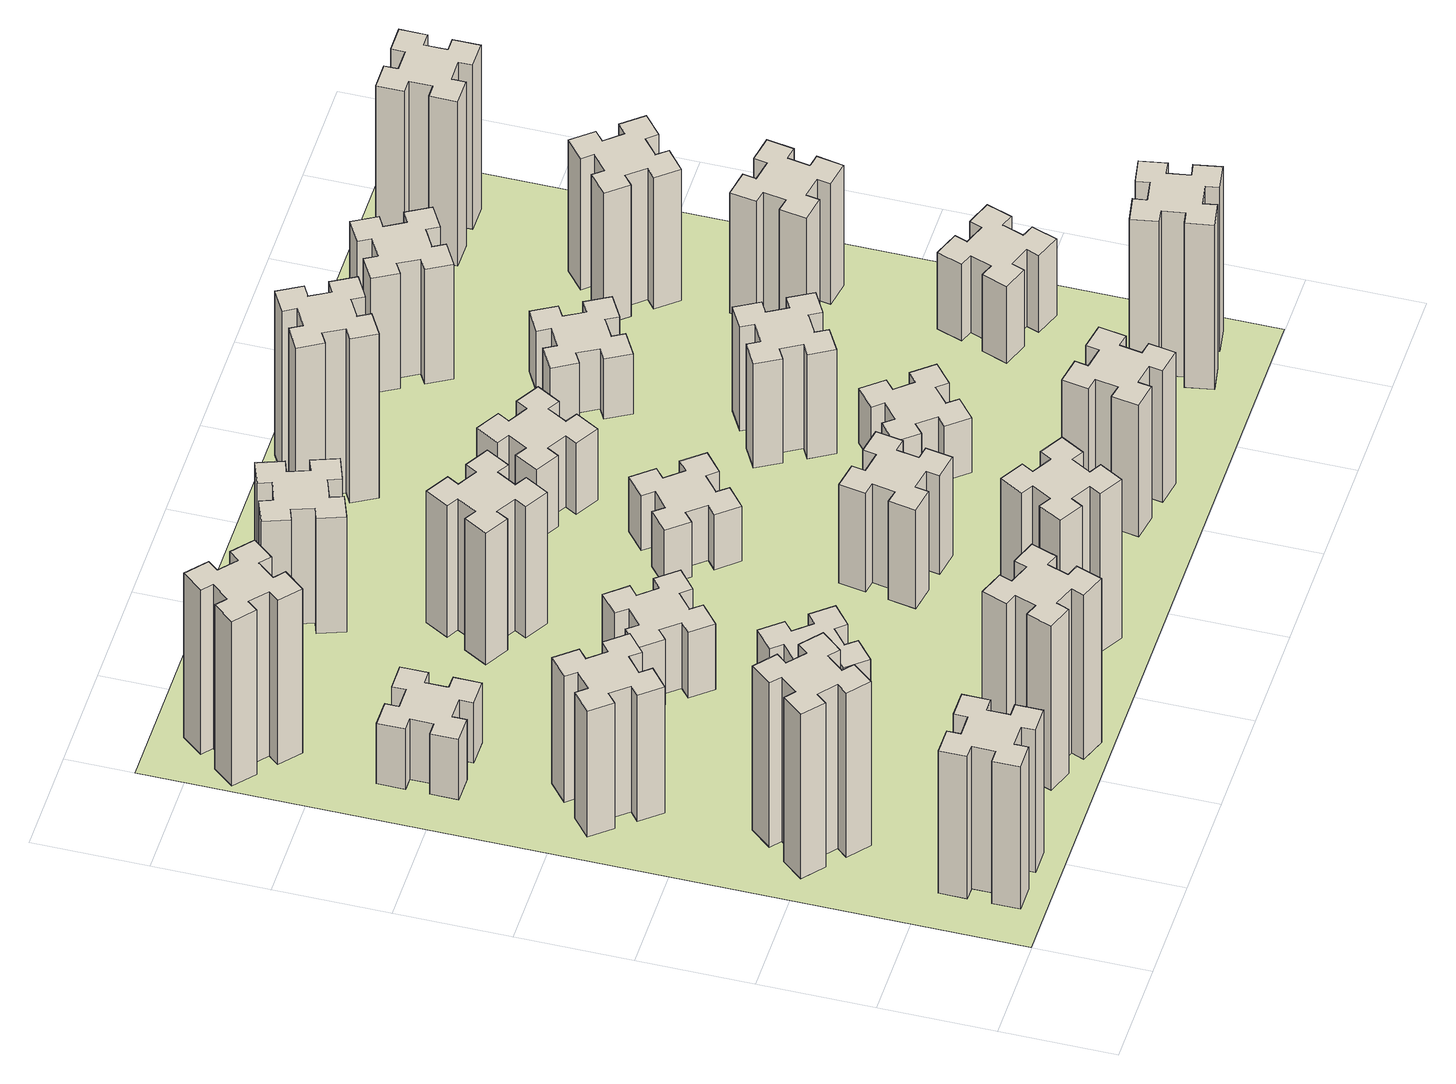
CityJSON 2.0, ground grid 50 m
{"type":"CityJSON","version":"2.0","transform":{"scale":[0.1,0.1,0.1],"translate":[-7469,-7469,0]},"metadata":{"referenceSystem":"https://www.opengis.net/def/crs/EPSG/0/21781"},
"CityObjects":{
"building1":{"type":"Building","attributes":{"class":"1000","function":"1000","usage":"1000","yearOfConstruction":2016,"roofType":"1000","measuredHeight":78,"storeysAboveGround":30,"storeysBelowGround":0},"geometry":[{"type":"Solid","lod":"1","boundaries":[[[[0,1,2,3,4,5,6,7,8,9,10,11,12,13,14,15,16,17,18,19]],[[17,16,20,21]],[[16,15,22,20]],[[15,14,23,22]],[[14,13,24,23]],[[13,12,25,24]],[[12,11,26,25]],[[11,10,27,26]],[[10,9,28,27]],[[9,8,29,28]],[[8,7,30,29]],[[7,6,31,30]],[[6,5,32,31]],[[5,4,33,32]],[[4,3,34,33]],[[3,2,35,34]],[[2,1,36,35]],[[1,0,37,36]],[[0,19,38,37]],[[19,18,39,38]],[[18,17,21,39]],[[24,25,26,27,28,29,30,31,32,33,34,35,36,37,38,39,21,20,22,23]]]]}]},
"building2":{"type":"Building","attributes":{"class":"1000","function":"1000","usage":"1000","yearOfConstruction":2016,"roofType":"1000","measuredHeight":90,"storeysAboveGround":30,"storeysBelowGround":0},"geometry":[{"type":"Solid","lod":"1","boundaries":[[[[40,41,42,43,44,45,46,47,48,49,50,51,52,53,54,55,56,57,58,59]],[[57,56,60,61]],[[56,55,62,60]],[[55,54,63,62]],[[54,53,64,63]],[[53,52,65,64]],[[52,51,66,65]],[[51,50,67,66]],[[50,49,68,67]],[[49,48,69,68]],[[48,47,70,69]],[[47,46,71,70]],[[46,45,72,71]],[[45,44,73,72]],[[44,43,74,73]],[[43,42,75,74]],[[42,41,76,75]],[[41,40,77,76]],[[40,59,78,77]],[[59,58,79,78]],[[58,57,61,79]],[[64,65,66,67,68,69,70,71,72,73,74,75,76,77,78,79,61,60,62,63]]]]}]},
"building3":{"type":"Building","attributes":{"class":"1000","function":"1000","usage":"1000","yearOfConstruction":2016,"roofType":"1000","measuredHeight":69,"storeysAboveGround":30,"storeysBelowGround":0},"geometry":[{"type":"Solid","lod":"1","boundaries":[[[[80,81,82,83,84,85,86,87,88,89,90,91,92,93,94,95,96,97,98,99]],[[97,96,100,101]],[[96,95,102,100]],[[95,94,103,102]],[[94,93,104,103]],[[93,92,105,104]],[[92,91,106,105]],[[91,90,107,106]],[[90,89,108,107]],[[89,88,109,108]],[[88,87,110,109]],[[87,86,111,110]],[[86,85,112,111]],[[85,84,113,112]],[[84,83,114,113]],[[83,82,115,114]],[[82,81,116,115]],[[81,80,117,116]],[[80,99,118,117]],[[99,98,119,118]],[[98,97,101,119]],[[104,105,106,107,108,109,110,111,112,113,114,115,116,117,118,119,101,100,102,103]]]]}]},
"building4":{"type":"Building","attributes":{"class":"1000","function":"1000","usage":"1000","yearOfConstruction":2016,"roofType":"1000","measuredHeight":33,"storeysAboveGround":30,"storeysBelowGround":0},"geometry":[{"type":"Solid","lod":"1","boundaries":[[[[120,121,122,123,124,125,126,127,128,129,130,131,132,133,134,135,136,137,138,139]],[[137,136,140,141]],[[136,135,142,140]],[[135,134,143,142]],[[134,133,144,143]],[[133,132,145,144]],[[132,131,146,145]],[[131,130,147,146]],[[130,129,148,147]],[[129,128,149,148]],[[128,127,150,149]],[[127,126,151,150]],[[126,125,152,151]],[[125,124,153,152]],[[124,123,154,153]],[[123,122,155,154]],[[122,121,156,155]],[[121,120,157,156]],[[120,139,158,157]],[[139,138,159,158]],[[138,137,141,159]],[[144,145,146,147,148,149,150,151,152,153,154,155,156,157,158,159,141,140,142,143]]]]}]},
"building5":{"type":"Building","attributes":{"class":"1000","function":"1000","usage":"1000","yearOfConstruction":2016,"roofType":"1000","measuredHeight":90,"storeysAboveGround":30,"storeysBelowGround":0},"geometry":[{"type":"Solid","lod":"1","boundaries":[[[[160,161,162,163,164,165,166,167,168,169,170,171,172,173,174,175,176,177,178,179]],[[177,176,180,181]],[[176,175,182,180]],[[175,174,183,182]],[[174,173,184,183]],[[173,172,185,184]],[[172,171,186,185]],[[171,170,187,186]],[[170,169,188,187]],[[169,168,189,188]],[[168,167,190,189]],[[167,166,191,190]],[[166,165,192,191]],[[165,164,193,192]],[[164,163,194,193]],[[163,162,195,194]],[[162,161,196,195]],[[161,160,197,196]],[[160,179,198,197]],[[179,178,199,198]],[[178,177,181,199]],[[184,185,186,187,188,189,190,191,192,193,194,195,196,197,198,199,181,180,182,183]]]]}]},
"building6":{"type":"Building","attributes":{"class":"1000","function":"1000","usage":"1000","yearOfConstruction":2016,"roofType":"1000","measuredHeight":90,"storeysAboveGround":30,"storeysBelowGround":0},"geometry":[{"type":"Solid","lod":"1","boundaries":[[[[200,201,202,203,204,205,206,207,208,209,210,211,212,213,214,215,216,217,218,219]],[[217,216,220,221]],[[216,215,222,220]],[[215,214,223,222]],[[214,213,224,223]],[[213,212,225,224]],[[212,211,226,225]],[[211,210,227,226]],[[210,209,228,227]],[[209,208,229,228]],[[208,207,230,229]],[[207,206,231,230]],[[206,205,232,231]],[[205,204,233,232]],[[204,203,234,233]],[[203,202,235,234]],[[202,201,236,235]],[[201,200,237,236]],[[200,219,238,237]],[[219,218,239,238]],[[218,217,221,239]],[[224,225,226,227,228,229,230,231,232,233,234,235,236,237,238,239,221,220,222,223]]]]}]},
"building7":{"type":"Building","attributes":{"class":"1000","function":"1000","usage":"1000","yearOfConstruction":2016,"roofType":"1000","measuredHeight":33,"storeysAboveGround":30,"storeysBelowGround":0},"geometry":[{"type":"Solid","lod":"1","boundaries":[[[[240,241,242,243,244,245,246,247,248,249,250,251,252,253,254,255,256,257,258,259]],[[257,256,260,261]],[[256,255,262,260]],[[255,254,263,262]],[[254,253,264,263]],[[253,252,265,264]],[[252,251,266,265]],[[251,250,267,266]],[[250,249,268,267]],[[249,248,269,268]],[[248,247,270,269]],[[247,246,271,270]],[[246,245,272,271]],[[245,244,273,272]],[[244,243,274,273]],[[243,242,275,274]],[[242,241,276,275]],[[241,240,277,276]],[[240,259,278,277]],[[259,258,279,278]],[[258,257,261,279]],[[264,265,266,267,268,269,270,271,272,273,274,275,276,277,278,279,261,260,262,263]]]]}]},
"building8":{"type":"Building","attributes":{"class":"1000","function":"1000","usage":"1000","yearOfConstruction":2016,"roofType":"1000","measuredHeight":36,"storeysAboveGround":30,"storeysBelowGround":0},"geometry":[{"type":"Solid","lod":"1","boundaries":[[[[280,281,282,283,284,285,286,287,288,289,290,291,292,293,294,295,296,297,298,299]],[[297,296,300,301]],[[296,295,302,300]],[[295,294,303,302]],[[294,293,304,303]],[[293,292,305,304]],[[292,291,306,305]],[[291,290,307,306]],[[290,289,308,307]],[[289,288,309,308]],[[288,287,310,309]],[[287,286,311,310]],[[286,285,312,311]],[[285,284,313,312]],[[284,283,314,313]],[[283,282,315,314]],[[282,281,316,315]],[[281,280,317,316]],[[280,299,318,317]],[[299,298,319,318]],[[298,297,301,319]],[[304,305,306,307,308,309,310,311,312,313,314,315,316,317,318,319,301,300,302,303]]]]}]},
"building9":{"type":"Building","attributes":{"class":"1000","function":"1000","usage":"1000","yearOfConstruction":2016,"roofType":"1000","measuredHeight":87,"storeysAboveGround":30,"storeysBelowGround":0},"geometry":[{"type":"Solid","lod":"1","boundaries":[[[[320,321,322,323,324,325,326,327,328,329,330,331,332,333,334,335,336,337,338,339]],[[337,336,340,341]],[[336,335,342,340]],[[335,334,343,342]],[[334,333,344,343]],[[333,332,345,344]],[[332,331,346,345]],[[331,330,347,346]],[[330,329,348,347]],[[329,328,349,348]],[[328,327,350,349]],[[327,326,351,350]],[[326,325,352,351]],[[325,324,353,352]],[[324,323,354,353]],[[323,322,355,354]],[[322,321,356,355]],[[321,320,357,356]],[[320,339,358,357]],[[339,338,359,358]],[[338,337,341,359]],[[344,345,346,347,348,349,350,351,352,353,354,355,356,357,358,359,341,340,342,343]]]]}]},
"building10":{"type":"Building","attributes":{"class":"1000","function":"1000","usage":"1000","yearOfConstruction":2016,"roofType":"1000","measuredHeight":72,"storeysAboveGround":30,"storeysBelowGround":0},"geometry":[{"type":"Solid","lod":"1","boundaries":[[[[360,361,362,363,364,365,366,367,368,369,370,371,372,373,374,375,376,377,378,379]],[[377,376,380,381]],[[376,375,382,380]],[[375,374,383,382]],[[374,373,384,383]],[[373,372,385,384]],[[372,371,386,385]],[[371,370,387,386]],[[370,369,388,387]],[[369,368,389,388]],[[368,367,390,389]],[[367,366,391,390]],[[366,365,392,391]],[[365,364,393,392]],[[364,363,394,393]],[[363,362,395,394]],[[362,361,396,395]],[[361,360,397,396]],[[360,379,398,397]],[[379,378,399,398]],[[378,377,381,399]],[[384,385,386,387,388,389,390,391,392,393,394,395,396,397,398,399,381,380,382,383]]]]}]},
"building11":{"type":"Building","attributes":{"class":"1000","function":"1000","usage":"1000","yearOfConstruction":2016,"roofType":"1000","measuredHeight":63,"storeysAboveGround":30,"storeysBelowGround":0},"geometry":[{"type":"Solid","lod":"1","boundaries":[[[[400,401,402,403,404,405,406,407,408,409,410,411,412,413,414,415,416,417,418,419]],[[417,416,420,421]],[[416,415,422,420]],[[415,414,423,422]],[[414,413,424,423]],[[413,412,425,424]],[[412,411,426,425]],[[411,410,427,426]],[[410,409,428,427]],[[409,408,429,428]],[[408,407,430,429]],[[407,406,431,430]],[[406,405,432,431]],[[405,404,433,432]],[[404,403,434,433]],[[403,402,435,434]],[[402,401,436,435]],[[401,400,437,436]],[[400,419,438,437]],[[419,418,439,438]],[[418,417,421,439]],[[424,425,426,427,428,429,430,431,432,433,434,435,436,437,438,439,421,420,422,423]]]]}]},
"building12":{"type":"Building","attributes":{"class":"1000","function":"1000","usage":"1000","yearOfConstruction":2016,"roofType":"1000","measuredHeight":54,"storeysAboveGround":30,"storeysBelowGround":0},"geometry":[{"type":"Solid","lod":"1","boundaries":[[[[440,441,442,443,444,445,446,447,448,449,450,451,452,453,454,455,456,457,458,459]],[[457,456,460,461]],[[456,455,462,460]],[[455,454,463,462]],[[454,453,464,463]],[[453,452,465,464]],[[452,451,466,465]],[[451,450,467,466]],[[450,449,468,467]],[[449,448,469,468]],[[448,447,470,469]],[[447,446,471,470]],[[446,445,472,471]],[[445,444,473,472]],[[444,443,474,473]],[[443,442,475,474]],[[442,441,476,475]],[[441,440,477,476]],[[440,459,478,477]],[[459,458,479,478]],[[458,457,461,479]],[[464,465,466,467,468,469,470,471,472,473,474,475,476,477,478,479,461,460,462,463]]]]}]},
"building13":{"type":"Building","attributes":{"class":"1000","function":"1000","usage":"1000","yearOfConstruction":2016,"roofType":"1000","measuredHeight":30,"storeysAboveGround":30,"storeysBelowGround":0},"geometry":[{"type":"Solid","lod":"1","boundaries":[[[[480,481,482,483,484,485,486,487,488,489,490,491,492,493,494,495,496,497,498,499]],[[497,496,500,501]],[[496,495,502,500]],[[495,494,503,502]],[[494,493,504,503]],[[493,492,505,504]],[[492,491,506,505]],[[491,490,507,506]],[[490,489,508,507]],[[489,488,509,508]],[[488,487,510,509]],[[487,486,511,510]],[[486,485,512,511]],[[485,484,513,512]],[[484,483,514,513]],[[483,482,515,514]],[[482,481,516,515]],[[481,480,517,516]],[[480,499,518,517]],[[499,498,519,518]],[[498,497,501,519]],[[504,505,506,507,508,509,510,511,512,513,514,515,516,517,518,519,501,500,502,503]]]]}]},
"building14":{"type":"Building","attributes":{"class":"1000","function":"1000","usage":"1000","yearOfConstruction":2016,"roofType":"1000","measuredHeight":72,"storeysAboveGround":30,"storeysBelowGround":0},"geometry":[{"type":"Solid","lod":"1","boundaries":[[[[520,521,522,523,524,525,526,527,528,529,530,531,532,533,534,535,536,537,538,539]],[[537,536,540,541]],[[536,535,542,540]],[[535,534,543,542]],[[534,533,544,543]],[[533,532,545,544]],[[532,531,546,545]],[[531,530,547,546]],[[530,529,548,547]],[[529,528,549,548]],[[528,527,550,549]],[[527,526,551,550]],[[526,525,552,551]],[[525,524,553,552]],[[524,523,554,553]],[[523,522,555,554]],[[522,521,556,555]],[[521,520,557,556]],[[520,539,558,557]],[[539,538,559,558]],[[538,537,541,559]],[[544,545,546,547,548,549,550,551,552,553,554,555,556,557,558,559,541,540,542,543]]]]}]},
"building15":{"type":"Building","attributes":{"class":"1000","function":"1000","usage":"1000","yearOfConstruction":2016,"roofType":"1000","measuredHeight":39,"storeysAboveGround":30,"storeysBelowGround":0},"geometry":[{"type":"Solid","lod":"1","boundaries":[[[[560,561,562,563,564,565,566,567,568,569,570,571,572,573,574,575,576,577,578,579]],[[577,576,580,581]],[[576,575,582,580]],[[575,574,583,582]],[[574,573,584,583]],[[573,572,585,584]],[[572,571,586,585]],[[571,570,587,586]],[[570,569,588,587]],[[569,568,589,588]],[[568,567,590,589]],[[567,566,591,590]],[[566,565,592,591]],[[565,564,593,592]],[[564,563,594,593]],[[563,562,595,594]],[[562,561,596,595]],[[561,560,597,596]],[[560,579,598,597]],[[579,578,599,598]],[[578,577,581,599]],[[584,585,586,587,588,589,590,591,592,593,594,595,596,597,598,599,581,580,582,583]]]]}]},
"building16":{"type":"Building","attributes":{"class":"1000","function":"1000","usage":"1000","yearOfConstruction":2016,"roofType":"1000","measuredHeight":90,"storeysAboveGround":30,"storeysBelowGround":0},"geometry":[{"type":"Solid","lod":"1","boundaries":[[[[600,601,602,603,604,605,606,607,608,609,610,611,612,613,614,615,616,617,618,619]],[[617,616,620,621]],[[616,615,622,620]],[[615,614,623,622]],[[614,613,624,623]],[[613,612,625,624]],[[612,611,626,625]],[[611,610,627,626]],[[610,609,628,627]],[[609,608,629,628]],[[608,607,630,629]],[[607,606,631,630]],[[606,605,632,631]],[[605,604,633,632]],[[604,603,634,633]],[[603,602,635,634]],[[602,601,636,635]],[[601,600,637,636]],[[600,619,638,637]],[[619,618,639,638]],[[618,617,621,639]],[[624,625,626,627,628,629,630,631,632,633,634,635,636,637,638,639,621,620,622,623]]]]}]},
"building17":{"type":"Building","attributes":{"class":"1000","function":"1000","usage":"1000","yearOfConstruction":2016,"roofType":"1000","measuredHeight":30,"storeysAboveGround":30,"storeysBelowGround":0},"geometry":[{"type":"Solid","lod":"1","boundaries":[[[[640,641,642,643,644,645,646,647,648,649,650,651,652,653,654,655,656,657,658,659]],[[657,656,660,661]],[[656,655,662,660]],[[655,654,663,662]],[[654,653,664,663]],[[653,652,665,664]],[[652,651,666,665]],[[651,650,667,666]],[[650,649,668,667]],[[649,648,669,668]],[[648,647,670,669]],[[647,646,671,670]],[[646,645,672,671]],[[645,644,673,672]],[[644,643,674,673]],[[643,642,675,674]],[[642,641,676,675]],[[641,640,677,676]],[[640,659,678,677]],[[659,658,679,678]],[[658,657,661,679]],[[664,665,666,667,668,669,670,671,672,673,674,675,676,677,678,679,661,660,662,663]]]]}]},
"building18":{"type":"Building","attributes":{"class":"1000","function":"1000","usage":"1000","yearOfConstruction":2016,"roofType":"1000","measuredHeight":57,"storeysAboveGround":30,"storeysBelowGround":0},"geometry":[{"type":"Solid","lod":"1","boundaries":[[[[680,681,682,683,684,685,686,687,688,689,690,691,692,693,694,695,696,697,698,699]],[[697,696,700,701]],[[696,695,702,700]],[[695,694,703,702]],[[694,693,704,703]],[[693,692,705,704]],[[692,691,706,705]],[[691,690,707,706]],[[690,689,708,707]],[[689,688,709,708]],[[688,687,710,709]],[[687,686,711,710]],[[686,685,712,711]],[[685,684,713,712]],[[684,683,714,713]],[[683,682,715,714]],[[682,681,716,715]],[[681,680,717,716]],[[680,699,718,717]],[[699,698,719,718]],[[698,697,701,719]],[[704,705,706,707,708,709,710,711,712,713,714,715,716,717,718,719,701,700,702,703]]]]}]},
"building19":{"type":"Building","attributes":{"class":"1000","function":"1000","usage":"1000","yearOfConstruction":2016,"roofType":"1000","measuredHeight":33,"storeysAboveGround":30,"storeysBelowGround":0},"geometry":[{"type":"Solid","lod":"1","boundaries":[[[[720,721,722,723,724,725,726,727,728,729,730,731,732,733,734,735,736,737,738,739]],[[737,736,740,741]],[[736,735,742,740]],[[735,734,743,742]],[[734,733,744,743]],[[733,732,745,744]],[[732,731,746,745]],[[731,730,747,746]],[[730,729,748,747]],[[729,728,749,748]],[[728,727,750,749]],[[727,726,751,750]],[[726,725,752,751]],[[725,724,753,752]],[[724,723,754,753]],[[723,722,755,754]],[[722,721,756,755]],[[721,720,757,756]],[[720,739,758,757]],[[739,738,759,758]],[[738,737,741,759]],[[744,745,746,747,748,749,750,751,752,753,754,755,756,757,758,759,741,740,742,743]]]]}]},
"building20":{"type":"Building","attributes":{"class":"1000","function":"1000","usage":"1000","yearOfConstruction":2016,"roofType":"1000","measuredHeight":90,"storeysAboveGround":30,"storeysBelowGround":0},"geometry":[{"type":"Solid","lod":"1","boundaries":[[[[760,761,762,763,764,765,766,767,768,769,770,771,772,773,774,775,776,777,778,779]],[[777,776,780,781]],[[776,775,782,780]],[[775,774,783,782]],[[774,773,784,783]],[[773,772,785,784]],[[772,771,786,785]],[[771,770,787,786]],[[770,769,788,787]],[[769,768,789,788]],[[768,767,790,789]],[[767,766,791,790]],[[766,765,792,791]],[[765,764,793,792]],[[764,763,794,793]],[[763,762,795,794]],[[762,761,796,795]],[[761,760,797,796]],[[760,779,798,797]],[[779,778,799,798]],[[778,777,781,799]],[[784,785,786,787,788,789,790,791,792,793,794,795,796,797,798,799,781,780,782,783]]]]}]},
"building21":{"type":"Building","attributes":{"class":"1000","function":"1000","usage":"1000","yearOfConstruction":2016,"roofType":"1000","measuredHeight":63,"storeysAboveGround":30,"storeysBelowGround":0},"geometry":[{"type":"Solid","lod":"1","boundaries":[[[[800,801,802,803,804,805,806,807,808,809,810,811,812,813,814,815,816,817,818,819]],[[817,816,820,821]],[[816,815,822,820]],[[815,814,823,822]],[[814,813,824,823]],[[813,812,825,824]],[[812,811,826,825]],[[811,810,827,826]],[[810,809,828,827]],[[809,808,829,828]],[[808,807,830,829]],[[807,806,831,830]],[[806,805,832,831]],[[805,804,833,832]],[[804,803,834,833]],[[803,802,835,834]],[[802,801,836,835]],[[801,800,837,836]],[[800,819,838,837]],[[819,818,839,838]],[[818,817,821,839]],[[824,825,826,827,828,829,830,831,832,833,834,835,836,837,838,839,821,820,822,823]]]]}]},
"building22":{"type":"Building","attributes":{"class":"1000","function":"1000","usage":"1000","yearOfConstruction":2016,"roofType":"1000","measuredHeight":42,"storeysAboveGround":30,"storeysBelowGround":0},"geometry":[{"type":"Solid","lod":"1","boundaries":[[[[840,841,842,843,844,845,846,847,848,849,850,851,852,853,854,855,856,857,858,859]],[[857,856,860,861]],[[856,855,862,860]],[[855,854,863,862]],[[854,853,864,863]],[[853,852,865,864]],[[852,851,866,865]],[[851,850,867,866]],[[850,849,868,867]],[[849,848,869,868]],[[848,847,870,869]],[[847,846,871,870]],[[846,845,872,871]],[[845,844,873,872]],[[844,843,874,873]],[[843,842,875,874]],[[842,841,876,875]],[[841,840,877,876]],[[840,859,878,877]],[[859,858,879,878]],[[858,857,861,879]],[[864,865,866,867,868,869,870,871,872,873,874,875,876,877,878,879,861,860,862,863]]]]}]},
"building23":{"type":"Building","attributes":{"class":"1000","function":"1000","usage":"1000","yearOfConstruction":2016,"roofType":"1000","measuredHeight":66,"storeysAboveGround":30,"storeysBelowGround":0},"geometry":[{"type":"Solid","lod":"1","boundaries":[[[[880,881,882,883,884,885,886,887,888,889,890,891,892,893,894,895,896,897,898,899]],[[897,896,900,901]],[[896,895,902,900]],[[895,894,903,902]],[[894,893,904,903]],[[893,892,905,904]],[[892,891,906,905]],[[891,890,907,906]],[[890,889,908,907]],[[889,888,909,908]],[[888,887,910,909]],[[887,886,911,910]],[[886,885,912,911]],[[885,884,913,912]],[[884,883,914,913]],[[883,882,915,914]],[[882,881,916,915]],[[881,880,917,916]],[[880,899,918,917]],[[899,898,919,918]],[[898,897,901,919]],[[904,905,906,907,908,909,910,911,912,913,914,915,916,917,918,919,901,900,902,903]]]]}]},
"building24":{"type":"Building","attributes":{"class":"1000","function":"1000","usage":"1000","yearOfConstruction":2016,"roofType":"1000","measuredHeight":72,"storeysAboveGround":30,"storeysBelowGround":0},"geometry":[{"type":"Solid","lod":"1","boundaries":[[[[920,921,922,923,924,925,926,927,928,929,930,931,932,933,934,935,936,937,938,939]],[[937,936,940,941]],[[936,935,942,940]],[[935,934,943,942]],[[934,933,944,943]],[[933,932,945,944]],[[932,931,946,945]],[[931,930,947,946]],[[930,929,948,947]],[[929,928,949,948]],[[928,927,950,949]],[[927,926,951,950]],[[926,925,952,951]],[[925,924,953,952]],[[924,923,954,953]],[[923,922,955,954]],[[922,921,956,955]],[[921,920,957,956]],[[920,939,958,957]],[[939,938,959,958]],[[938,937,941,959]],[[944,945,946,947,948,949,950,951,952,953,954,955,956,957,958,959,941,940,942,943]]]]}]},
"building25":{"type":"Building","attributes":{"class":"1000","function":"1000","usage":"1000","yearOfConstruction":2016,"roofType":"1000","measuredHeight":90,"storeysAboveGround":30,"storeysBelowGround":0},"geometry":[{"type":"Solid","lod":"1","boundaries":[[[[960,961,962,963,964,965,966,967,968,969,970,971,972,973,974,975,976,977,978,979]],[[977,976,980,981]],[[976,975,982,980]],[[975,974,983,982]],[[974,973,984,983]],[[973,972,985,984]],[[972,971,986,985]],[[971,970,987,986]],[[970,969,988,987]],[[969,968,989,988]],[[968,967,990,989]],[[967,966,991,990]],[[966,965,992,991]],[[965,964,993,992]],[[964,963,994,993]],[[963,962,995,994]],[[962,961,996,995]],[[961,960,997,996]],[[960,979,998,997]],[[979,978,999,998]],[[978,977,981,999]],[[984,985,986,987,988,989,990,991,992,993,994,995,996,997,998,999,981,980,982,983]]]]}]},
"landuse1":{"type":"LandUse","attributes":{"name":"plot1","function":"1010"},"geometry":[{"type":"MultiSurface","lod":"1","boundaries":[[[1000,1001,1002,1003]]]}]}
},
"vertices":[
[265,325,0],[265,225,0],[205,225,0],[205,105,0],[325,105,0],[325,165,0],[425,165,0],[425,105,0],[545,105,0],[545,225,0],[485,225,0],[485,325,0],[545,325,0],[545,445,0],[425,445,0],[425,385,0],[325,385,0],[325,445,0],[205,445,0],[205,325,0],[325,385,780],[325,445,780],[425,385,780],[425,445,780],[545,445,780],[545,325,780],[485,325,780],[485,225,780],[545,225,780],[545,105,780],[425,105,780],[425,165,780],[325,165,780],[325,105,780],[205,105,780],[205,225,780],[265,225,780],[265,325,780],[205,325,780],[205,445,780],
[484,1067,0],[408,1132,0],[446,1178,0],[354,1255,0],[277,1163,0],[323,1124,0],[259,1048,0],[213,1086,0],[136,994,0],[228,917,0],[266,963,0],[343,899,0],[304,853,0],[396,776,0],[473,868,0],[427,906,0],[492,983,0],[538,944,0],[615,1036,0],[523,1113,0],[492,983,900],[538,944,900],[427,906,900],[473,868,900],[396,776,900],[304,853,900],[343,899,900],[266,963,900],[228,917,900],[136,994,900],[213,1086,900],[259,1048,900],[323,1124,900],[277,1163,900],[354,1255,900],[446,1178,900],[408,1132,900],[484,1067,900],[523,1113,900],[615,1036,900],
[492,1888,0],[427,1964,0],[473,2003,0],[396,2095,0],[304,2018,0],[343,1972,0],[266,1907,0],[228,1953,0],[136,1876,0],[213,1784,0],[259,1823,0],[323,1746,0],[277,1708,0],[354,1616,0],[446,1693,0],[408,1739,0],[484,1803,0],[523,1757,0],[615,1834,0],[538,1926,0],[484,1803,690],[523,1757,690],[408,1739,690],[446,1693,690],[354,1616,690],[277,1708,690],[323,1746,690],[259,1823,690],[213,1784,690],[136,1876,690],[228,1953,690],[266,1907,690],[343,1972,690],[304,2018,690],[396,2095,690],[473,2003,690],[427,1964,690],[492,1888,690],[538,1926,690],[615,1834,690],
[485,2545,0],[485,2645,0],[545,2645,0],[545,2765,0],[425,2765,0],[425,2705,0],[325,2705,0],[325,2765,0],[205,2765,0],[205,2645,0],[265,2645,0],[265,2545,0],[205,2545,0],[205,2425,0],[325,2425,0],[325,2485,0],[425,2485,0],[425,2425,0],[545,2425,0],[545,2545,0],[425,2485,330],[425,2425,330],[325,2485,330],[325,2425,330],[205,2425,330],[205,2545,330],[265,2545,330],[265,2645,330],[205,2645,330],[205,2765,330],[325,2765,330],[325,2705,330],[425,2705,330],[425,2765,330],[545,2765,330],[545,2645,330],[485,2645,330],[485,2545,330],[545,2545,330],[545,2425,330],
[1029,360,0],[995,266,0],[939,287,0],[897,174,0],[1010,133,0],[1031,189,0],[1125,155,0],[1104,99,0],[1217,57,0],[1258,170,0],[1202,191,0],[1236,285,0],[1292,264,0],[1333,377,0],[1220,418,0],[1200,362,0],[1106,396,0],[1127,452,0],[1014,493,0],[973,380,0],[1106,396,900],[1127,452,900],[1200,362,900],[1220,418,900],[1333,377,900],[1292,264,900],[1236,285,900],[1202,191,900],[1258,170,900],[1217,57,900],[1104,99,900],[1125,155,900],[1031,189,900],[1010,133,900],[897,174,900],[939,287,900],[995,266,900],[1029,360,900],[973,380,900],[1014,493,900],
[384,3387,0],[308,3452,0],[346,3498,0],[254,3575,0],[177,3483,0],[223,3444,0],[159,3368,0],[113,3406,0],[36,3314,0],[128,3237,0],[166,3283,0],[243,3219,0],[204,3173,0],[296,3096,0],[373,3188,0],[327,3226,0],[392,3303,0],[438,3264,0],[515,3356,0],[423,3433,0],[392,3303,900],[438,3264,900],[327,3226,900],[373,3188,900],[296,3096,900],[204,3173,900],[243,3219,900],[166,3283,900],[128,3237,900],[36,3314,900],[113,3406,900],[159,3368,900],[223,3444,900],[177,3483,900],[254,3575,900],[346,3498,900],[308,3452,900],[384,3387,900],[423,3433,900],[515,3356,900],
[1083,1332,0],[1006,1267,0],[968,1313,0],[876,1236,0],[953,1144,0],[999,1183,0],[1063,1106,0],[1017,1068,0],[1094,976,0],[1186,1053,0],[1148,1099,0],[1224,1163,0],[1263,1117,0],[1355,1194,0],[1278,1286,0],[1232,1248,0],[1167,1324,0],[1213,1363,0],[1136,1455,0],[1044,1378,0],[1167,1324,330],[1213,1363,330],[1232,1248,330],[1278,1286,330],[1355,1194,330],[1263,1117,330],[1224,1163,330],[1148,1099,330],[1186,1053,330],[1094,976,330],[1017,1068,330],[1063,1106,330],[999,1183,330],[953,1144,330],[876,1236,330],[968,1313,330],[1006,1267,330],[1083,1332,330],[1044,1378,330],[1136,1455,330],
[1083,1972,0],[1006,1907,0],[968,1953,0],[876,1876,0],[953,1784,0],[999,1823,0],[1063,1746,0],[1017,1708,0],[1094,1616,0],[1186,1693,0],[1148,1739,0],[1224,1803,0],[1263,1757,0],[1355,1834,0],[1278,1926,0],[1232,1888,0],[1167,1964,0],[1213,2003,0],[1136,2095,0],[1044,2018,0],[1167,1964,360],[1213,2003,360],[1232,1888,360],[1278,1926,360],[1355,1834,360],[1263,1757,360],[1224,1803,360],[1148,1739,360],[1186,1693,360],[1094,1616,360],[1017,1708,360],[1063,1746,360],[999,1823,360],[953,1784,360],[876,1876,360],[968,1953,360],[1006,1907,360],[1083,1972,360],[1044,2018,360],[1136,2095,360],
[1657,305,0],[1744,255,0],[1714,203,0],[1818,143,0],[1878,247,0],[1826,277,0],[1876,364,0],[1928,334,0],[1988,438,0],[1884,498,0],[1854,446,0],[1767,496,0],[1797,548,0],[1693,608,0],[1633,504,0],[1685,474,0],[1635,387,0],[1583,417,0],[1523,313,0],[1627,253,0],[1635,387,870],[1583,417,870],[1685,474,870],[1633,504,870],[1693,608,870],[1797,548,870],[1767,496,870],[1854,446,870],[1884,498,870],[1988,438,870],[1928,334,870],[1876,364,870],[1826,277,870],[1878,247,870],[1818,143,870],[1714,203,870],[1744,255,870],[1657,305,870],[1627,253,870],[1523,313,870],
[1314,2666,0],[1227,2716,0],[1257,2768,0],[1153,2828,0],[1093,2724,0],[1145,2694,0],[1095,2607,0],[1043,2637,0],[983,2533,0],[1087,2473,0],[1117,2525,0],[1204,2475,0],[1174,2423,0],[1278,2363,0],[1338,2467,0],[1286,2497,0],[1336,2584,0],[1388,2554,0],[1448,2658,0],[1344,2718,0],[1336,2584,720],[1388,2554,720],[1286,2497,720],[1338,2467,720],[1278,2363,720],[1174,2423,720],[1204,2475,720],[1117,2525,720],[1087,2473,720],[983,2533,720],[1043,2637,720],[1095,2607,720],[1145,2694,720],[1093,2724,720],[1153,2828,720],[1257,2768,720],[1227,2716,720],[1314,2666,720],[1344,2718,720],[1448,2658,720],
[1125,3456,0],[1031,3422,0],[1010,3478,0],[897,3437,0],[939,3324,0],[995,3345,0],[1029,3251,0],[973,3230,0],[1014,3117,0],[1127,3159,0],[1106,3215,0],[1200,3249,0],[1220,3193,0],[1333,3234,0],[1292,3347,0],[1236,3326,0],[1202,3420,0],[1258,3440,0],[1217,3553,0],[1104,3512,0],[1202,3420,630],[1258,3440,630],[1236,3326,630],[1292,3347,630],[1333,3234,630],[1220,3193,630],[1200,3249,630],[1106,3215,630],[1127,3159,630],[1014,3117,630],[973,3230,630],[1029,3251,630],[995,3345,630],[939,3324,630],[897,3437,630],[1010,3478,630],[1031,3422,630],[1125,3456,630],[1104,3512,630],[1217,3553,630],
[2055,1047,0],[2072,1145,0],[2131,1135,0],[2152,1253,0],[2034,1274,0],[2024,1215,0],[1925,1232,0],[1936,1291,0],[1817,1312,0],[1797,1194,0],[1856,1184,0],[1838,1085,0],[1779,1096,0],[1758,977,0],[1877,957,0],[1887,1016,0],[1985,998,0],[1975,939,0],[2093,918,0],[2114,1037,0],[1985,998,540],[1975,939,540],[1887,1016,540],[1877,957,540],[1758,977,540],[1779,1096,540],[1838,1085,540],[1856,1184,540],[1797,1194,540],[1817,1312,540],[1936,1291,540],[1925,1232,540],[2024,1215,540],[2034,1274,540],[2152,1253,540],[2131,1135,540],[2072,1145,540],[2055,1047,540],[2114,1037,540],[2093,918,540],
[1972,1988,0],[1907,2064,0],[1953,2103,0],[1876,2195,0],[1784,2118,0],[1823,2072,0],[1746,2007,0],[1708,2053,0],[1616,1976,0],[1693,1884,0],[1739,1923,0],[1803,1846,0],[1757,1808,0],[1834,1716,0],[1926,1793,0],[1888,1839,0],[1964,1903,0],[2003,1857,0],[2095,1934,0],[2018,2026,0],[1964,1903,300],[2003,1857,300],[1888,1839,300],[1926,1793,300],[1834,1716,300],[1757,1808,300],[1803,1846,300],[1739,1923,300],[1693,1884,300],[1616,1976,300],[1708,2053,300],[1746,2007,300],[1823,2072,300],[1784,2118,300],[1876,2195,300],[1953,2103,300],[1907,2064,300],[1972,1988,300],[2018,2026,300],[2095,1934,300],
[2496,444,0],[2478,345,0],[2419,356,0],[2398,237,0],[2517,217,0],[2527,276,0],[2625,258,0],[2615,199,0],[2733,178,0],[2754,297,0],[2695,307,0],[2712,405,0],[2771,395,0],[2792,513,0],[2674,534,0],[2664,475,0],[2565,492,0],[2576,551,0],[2457,572,0],[2437,454,0],[2565,492,720],[2576,551,720],[2664,475,720],[2674,534,720],[2792,513,720],[2771,395,720],[2712,405,720],[2695,307,720],[2754,297,720],[2733,178,720],[2615,199,720],[2625,258,720],[2527,276,720],[2517,217,720],[2398,237,720],[2419,356,720],[2478,345,720],[2496,444,720],[2437,454,720],[2457,572,720],
[2026,2497,0],[2076,2584,0],[2128,2554,0],[2188,2658,0],[2084,2718,0],[2054,2666,0],[1967,2716,0],[1997,2768,0],[1893,2828,0],[1833,2724,0],[1885,2694,0],[1835,2607,0],[1783,2637,0],[1723,2533,0],[1827,2473,0],[1857,2525,0],[1944,2475,0],[1914,2423,0],[2018,2363,0],[2078,2467,0],[1944,2475,390],[1914,2423,390],[1857,2525,390],[1827,2473,390],[1723,2533,390],[1783,2637,390],[1835,2607,390],[1885,2694,390],[1833,2724,390],[1893,2828,390],[1997,2768,390],[1967,2716,390],[2054,2666,390],[2084,2718,390],[2188,2658,390],[2128,2554,390],[2076,2584,390],[2026,2497,390],[2078,2467,390],[2018,2363,390],
[1844,3556,0],[1757,3506,0],[1727,3558,0],[1623,3498,0],[1683,3394,0],[1735,3424,0],[1785,3337,0],[1733,3307,0],[1793,3203,0],[1897,3263,0],[1867,3315,0],[1954,3365,0],[1984,3313,0],[2088,3373,0],[2028,3477,0],[1976,3447,0],[1926,3534,0],[1978,3564,0],[1918,3668,0],[1814,3608,0],[1926,3534,900],[1978,3564,900],[1976,3447,900],[2028,3477,900],[2088,3373,900],[1984,3313,900],[1954,3365,900],[1867,3315,900],[1897,3263,900],[1793,3203,900],[1733,3307,900],[1785,3337,900],[1735,3424,900],[1683,3394,900],[1623,3498,900],[1727,3558,900],[1757,3506,900],[1844,3556,900],[1814,3608,900],[1918,3668,900],
[2628,1099,0],[2704,1163,0],[2743,1117,0],[2835,1194,0],[2758,1286,0],[2712,1248,0],[2647,1324,0],[2693,1363,0],[2616,1455,0],[2524,1378,0],[2563,1332,0],[2486,1267,0],[2448,1313,0],[2356,1236,0],[2433,1144,0],[2479,1183,0],[2543,1106,0],[2497,1068,0],[2574,976,0],[2666,1053,0],[2543,1106,300],[2497,1068,300],[2479,1183,300],[2433,1144,300],[2356,1236,300],[2448,1313,300],[2486,1267,300],[2563,1332,300],[2524,1378,300],[2616,1455,300],[2693,1363,300],[2647,1324,300],[2712,1248,300],[2758,1286,300],[2835,1194,300],[2743,1117,300],[2704,1163,300],[2628,1099,300],[2666,1053,300],[2574,976,300],
[2584,1876,0],[2497,1826,0],[2467,1878,0],[2363,1818,0],[2423,1714,0],[2475,1744,0],[2525,1657,0],[2473,1627,0],[2533,1523,0],[2637,1583,0],[2607,1635,0],[2694,1685,0],[2724,1633,0],[2828,1693,0],[2768,1797,0],[2716,1767,0],[2666,1854,0],[2718,1884,0],[2658,1988,0],[2554,1928,0],[2666,1854,570],[2718,1884,570],[2716,1767,570],[2768,1797,570],[2828,1693,570],[2724,1633,570],[2694,1685,570],[2607,1635,570],[2637,1583,570],[2533,1523,570],[2473,1627,570],[2525,1657,570],[2475,1744,570],[2423,1714,570],[2363,1818,570],[2467,1878,570],[2497,1826,570],[2584,1876,570],[2554,1928,570],[2658,1988,570],
[2475,2584,0],[2525,2497,0],[2473,2467,0],[2533,2363,0],[2637,2423,0],[2607,2475,0],[2694,2525,0],[2724,2473,0],[2828,2533,0],[2768,2637,0],[2716,2607,0],[2666,2694,0],[2718,2724,0],[2658,2828,0],[2554,2768,0],[2584,2716,0],[2497,2666,0],[2467,2718,0],[2363,2658,0],[2423,2554,0],[2497,2666,330],[2467,2718,330],[2584,2716,330],[2554,2768,330],[2658,2828,330],[2718,2724,330],[2666,2694,330],[2716,2607,330],[2768,2637,330],[2828,2533,330],[2724,2473,330],[2694,2525,330],[2607,2475,330],[2637,2423,330],[2533,2363,330],[2473,2467,330],[2525,2497,330],[2475,2584,330],[2423,2554,330],[2363,2658,330],
[3465,492,0],[3367,475,0],[3357,534,0],[3238,513,0],[3259,395,0],[3318,405,0],[3336,307,0],[3277,297,0],[3297,178,0],[3416,199,0],[3405,258,0],[3504,276,0],[3514,217,0],[3632,237,0],[3611,356,0],[3552,345,0],[3535,444,0],[3594,454,0],[3573,572,0],[3455,551,0],[3535,444,900],[3594,454,900],[3552,345,900],[3611,356,900],[3632,237,900],[3514,217,900],[3504,276,900],[3405,258,900],[3416,199,900],[3297,178,900],[3277,297,900],[3336,307,900],[3318,405,900],[3259,395,900],[3238,513,900],[3357,534,900],[3367,475,900],[3465,492,900],[3455,551,900],[3573,572,900],
[2716,3347,0],[2666,3434,0],[2718,3464,0],[2658,3568,0],[2554,3508,0],[2584,3456,0],[2497,3406,0],[2467,3458,0],[2363,3398,0],[2423,3294,0],[2475,3324,0],[2525,3237,0],[2473,3207,0],[2533,3103,0],[2637,3163,0],[2607,3215,0],[2694,3265,0],[2724,3213,0],[2828,3273,0],[2768,3377,0],[2694,3265,630],[2724,3213,630],[2607,3215,630],[2637,3163,630],[2533,3103,630],[2473,3207,630],[2525,3237,630],[2475,3324,630],[2423,3294,630],[2363,3398,630],[2467,3458,630],[2497,3406,630],[2584,3456,630],[2554,3508,630],[2658,3568,630],[2718,3464,630],[2666,3434,630],[2716,3347,630],[2768,3377,630],[2828,3273,630],
[3351,1029,0],[3445,995,0],[3424,939,0],[3537,897,0],[3578,1010,0],[3522,1031,0],[3556,1125,0],[3612,1104,0],[3653,1217,0],[3540,1258,0],[3520,1202,0],[3426,1236,0],[3447,1292,0],[3334,1333,0],[3293,1220,0],[3349,1200,0],[3315,1106,0],[3259,1127,0],[3217,1014,0],[3330,973,0],[3315,1106,420],[3259,1127,420],[3349,1200,420],[3293,1220,420],[3334,1333,420],[3447,1292,420],[3426,1236,420],[3520,1202,420],[3540,1258,420],[3653,1217,420],[3612,1104,420],[3556,1125,420],[3522,1031,420],[3578,1010,420],[3537,897,420],[3424,939,420],[3445,995,420],[3351,1029,420],[3330,973,420],[3217,1014,420],
[3267,1856,0],[3365,1838,0],[3355,1779,0],[3473,1758,0],[3494,1877,0],[3435,1887,0],[3452,1985,0],[3511,1975,0],[3532,2093,0],[3414,2114,0],[3404,2055,0],[3305,2072,0],[3316,2131,0],[3197,2152,0],[3177,2034,0],[3236,2024,0],[3218,1925,0],[3159,1936,0],[3138,1817,0],[3257,1797,0],[3218,1925,660],[3159,1936,660],[3236,2024,660],[3177,2034,660],[3197,2152,660],[3316,2131,660],[3305,2072,660],[3404,2055,660],[3414,2114,660],[3532,2093,660],[3511,1975,660],[3452,1985,660],[3435,1887,660],[3494,1877,660],[3473,1758,660],[3355,1779,660],[3365,1838,660],[3267,1856,660],[3257,1797,660],[3138,1817,660],
[3203,2712,0],[3126,2647,0],[3088,2693,0],[2996,2616,0],[3073,2524,0],[3119,2563,0],[3183,2486,0],[3137,2448,0],[3214,2356,0],[3306,2433,0],[3268,2479,0],[3344,2543,0],[3383,2497,0],[3475,2574,0],[3398,2666,0],[3352,2628,0],[3287,2704,0],[3333,2743,0],[3256,2835,0],[3164,2758,0],[3287,2704,720],[3333,2743,720],[3352,2628,720],[3398,2666,720],[3475,2574,720],[3383,2497,720],[3344,2543,720],[3268,2479,720],[3306,2433,720],[3214,2356,720],[3137,2448,720],[3183,2486,720],[3119,2563,720],[3073,2524,720],[2996,2616,720],[3088,2693,720],[3126,2647,720],[3203,2712,720],[3164,2758,720],[3256,2835,720],
[3285,3325,0],[3385,3325,0],[3385,3265,0],[3505,3265,0],[3505,3385,0],[3445,3385,0],[3445,3485,0],[3505,3485,0],[3505,3605,0],[3385,3605,0],[3385,3545,0],[3285,3545,0],[3285,3605,0],[3165,3605,0],[3165,3485,0],[3225,3485,0],[3225,3385,0],[3165,3385,0],[3165,3265,0],[3285,3265,0],[3225,3385,900],[3165,3385,900],[3225,3485,900],[3165,3485,900],[3165,3605,900],[3285,3605,900],[3285,3545,900],[3385,3545,900],[3385,3605,900],[3505,3605,900],[3505,3485,900],[3445,3485,900],[3445,3385,900],[3505,3385,900],[3505,3265,900],[3385,3265,900],[3385,3325,900],[3285,3325,900],[3285,3265,900],[3165,3265,900],
[5,3705,0],[3705,3705,0],[3705,5,0],[5,5,0]
]}
